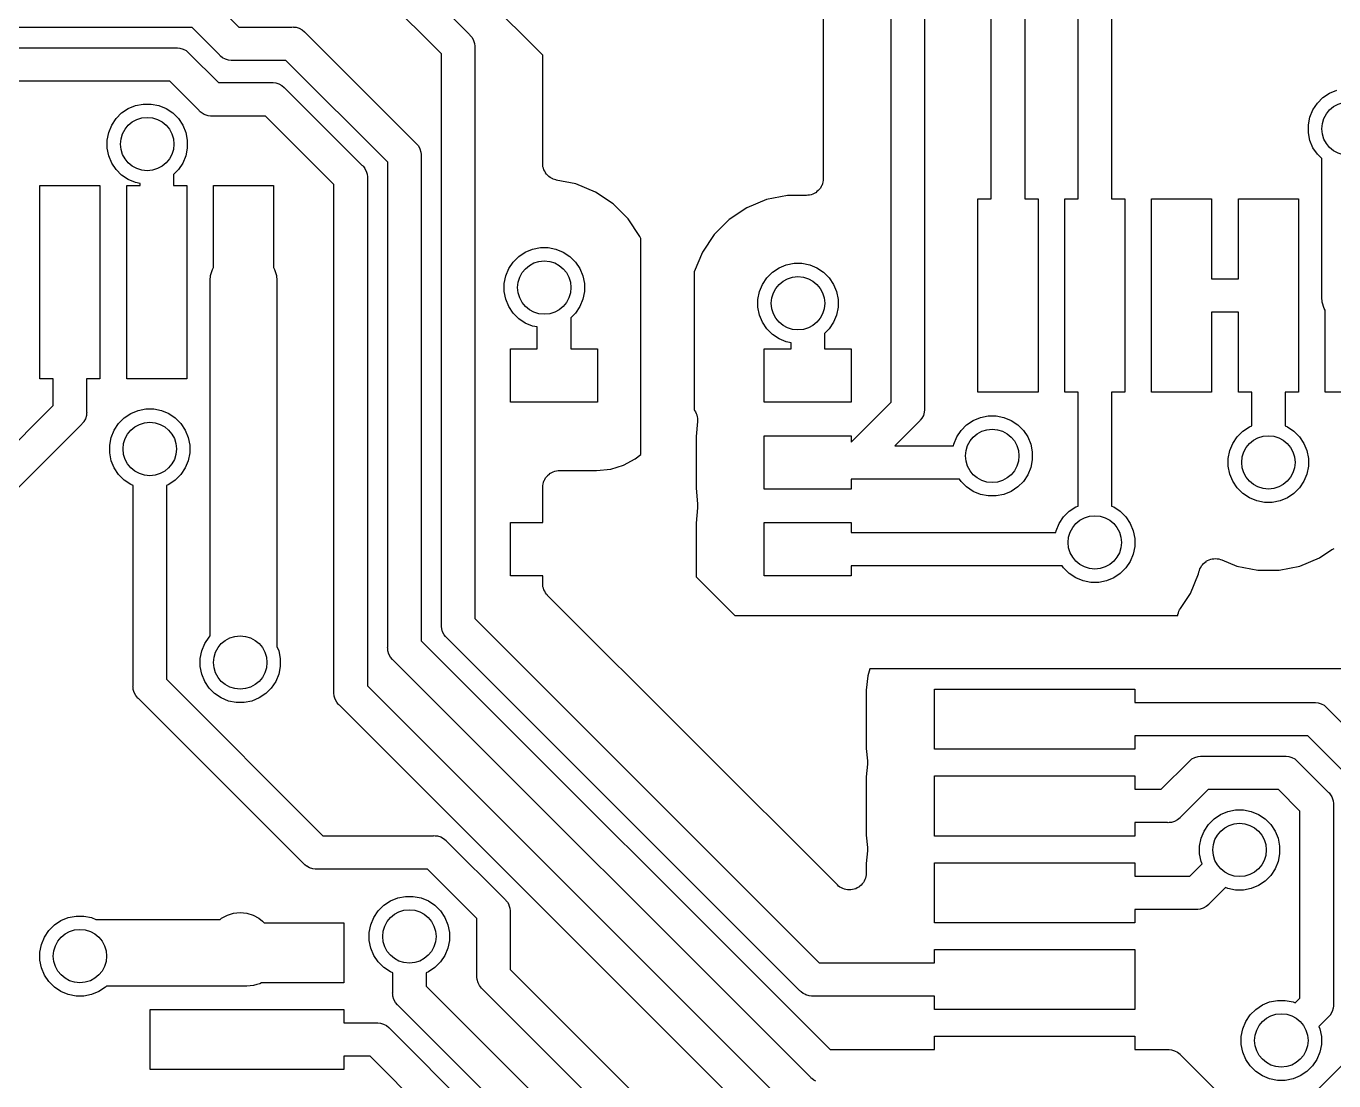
# Model space of a CAD drawing. Extents: x 3.61 to 7.55, y -5.8 to -3.38.
# Drawn here: x 5.0196 to 5.4051, y -4.7494 to -4.4382 of the extents above; entities that cross this region are included whole.
import ezdxf

# ---------------------------------------------------------------- set-up
doc = ezdxf.new("R2010")
doc.units = 0
doc.header["$MEASUREMENT"] = 0
doc.layers.add('BLACK', color=7, linetype='CONTINUOUS')

msp = doc.modelspace()

# ---------------------------------------------------------------- linework, layer by layer
at = {"layer": 'BLACK', "linetype": 'CONTINUOUS'}
for p, q in [((5.33957, -4.31398), (5.33957, -4.48917)), ((5.32972, -4.48917), (5.32972, -4.32406)), ((5.27461, -4.54914), (5.27461, -4.33668)), ((5.28445, -4.33489), (5.28445, -4.55094)), ((5.30413, -4.48917), (5.30413, -4.34381)), ((5.31398, -4.34201), (5.31398, -4.48917)), ((5.25461, -4.34704), (5.25461, -4.4832)), ((5.10387, -4.39433), (5.15025, -4.44071)), ((5.14202, -4.4464), (5.09818, -4.40256)), ((5.17186, -4.44677), (5.12666, -4.40157)), ((5.07417, -4.43043), (5.08225, -4.4385)), ((5.06848, -4.43866), (4.84586, -4.43866)), ((5.07656, -4.44673), (5.06848, -4.43866)), ((5.08225, -4.4385), (5.09794, -4.4385)), ((5.09794, -4.4385), (5.09818, -4.43848)), ((5.09818, -4.43848), (5.09842, -4.4385)), ((5.09842, -4.4385), (5.09843, -4.4385)), ((5.09843, -4.4385), (5.09915, -4.43857)), ((5.09915, -4.43857), (5.10008, -4.43886)), ((5.10008, -4.43886), (5.10093, -4.43931)), ((5.10093, -4.43931), (5.10168, -4.43993)), ((5.10168, -4.43993), (5.10183, -4.44011)), ((5.10183, -4.44011), (5.1344, -4.47268)), ((5.15025, -4.44071), (5.15043, -4.44087)), ((5.15043, -4.44087), (5.15059, -4.44105)), ((5.15059, -4.44105), (5.15059, -4.44105)), ((5.15059, -4.44105), (5.15079, -4.4413)), ((5.15079, -4.4413), (5.15105, -4.44161)), ((5.15105, -4.44161), (5.15151, -4.44247)), ((4.86146, -4.44466), (5.06372, -4.44466)), ((5.06372, -4.44466), (5.06396, -4.44463)), ((5.06396, -4.44463), (5.0642, -4.44466)), ((5.0642, -4.44466), (5.0642, -4.44466)), ((5.0642, -4.44466), (5.06492, -4.44473)), ((5.06492, -4.44473), (5.06585, -4.44501)), ((5.06585, -4.44501), (5.0667, -4.44547)), ((5.0667, -4.44547), (5.06745, -4.44608)), ((5.15151, -4.44247), (5.15179, -4.4434)), ((5.15179, -4.4434), (5.15186, -4.44412)), ((5.15186, -4.44412), (5.15186, -4.44412)), ((5.15186, -4.44412), (5.15188, -4.44436)), ((5.15188, -4.44436), (5.15186, -4.4446)), ((5.15186, -4.4446), (5.15186, -4.61302)), ((5.06745, -4.44608), (5.06761, -4.44627)), ((5.06761, -4.44627), (5.07625, -4.45491)), ((5.07671, -4.44692), (5.07656, -4.44673)), ((5.0769, -4.44707), (5.07671, -4.44692)), ((5.07746, -4.44754), (5.0769, -4.44707)), ((5.07832, -4.44799), (5.07746, -4.44754)), ((5.07924, -4.44827), (5.07832, -4.44799)), ((5.07997, -4.44834), (5.07924, -4.44827)), ((5.08021, -4.44837), (5.07997, -4.44834)), ((5.07997, -4.44834), (5.07997, -4.44834)), ((5.08045, -4.44834), (5.08021, -4.44837)), ((5.09615, -4.44834), (5.08045, -4.44834)), ((5.12617, -4.47837), (5.09615, -4.44834)), ((5.14202, -4.61481), (5.14202, -4.4464)), ((5.17186, -4.47873), (5.17186, -4.44677)), ((5.06192, -4.4545), (4.86598, -4.4545)), ((5.07056, -4.46314), (5.06192, -4.4545)), ((5.07625, -4.45491), (5.09195, -4.45491)), ((5.09195, -4.45491), (5.09219, -4.45489)), ((5.09219, -4.45489), (5.09243, -4.45491)), ((5.09243, -4.45491), (5.09243, -4.45491)), ((5.09243, -4.45491), (5.09315, -4.45499)), ((5.09315, -4.45499), (5.09408, -4.45527)), ((5.09408, -4.45527), (5.09494, -4.45572)), ((5.09494, -4.45572), (5.09569, -4.45634)), ((5.09569, -4.45634), (5.09584, -4.45653)), ((5.09584, -4.45653), (5.11856, -4.47925)), ((5.40027, -4.46097), (5.40192, -4.45933)), ((5.40192, -4.45933), (5.40385, -4.45804)), ((5.40385, -4.45804), (5.406, -4.45715)), ((5.04609, -4.4655), (5.04773, -4.46386)), ((5.04773, -4.46386), (5.04967, -4.46257)), ((5.04967, -4.46257), (5.05182, -4.46168)), ((5.05182, -4.46168), (5.0541, -4.46122)), ((5.0541, -4.46122), (5.05643, -4.46122)), ((5.05643, -4.46122), (5.05871, -4.46168)), ((5.05871, -4.46168), (5.06086, -4.46257)), ((5.06086, -4.46257), (5.06279, -4.46386)), ((5.06279, -4.46386), (5.06444, -4.4655)), ((5.07072, -4.46333), (5.07056, -4.46314)), ((5.0709, -4.46349), (5.07072, -4.46333)), ((5.07147, -4.46395), (5.0709, -4.46349)), ((5.07207, -4.46427), (5.07147, -4.46395)), ((5.07232, -4.4644), (5.07207, -4.46427)), ((5.07325, -4.46469), (5.07232, -4.4644)), ((5.07397, -4.46476), (5.07325, -4.46469)), ((5.07421, -4.46478), (5.07397, -4.46476)), ((5.07397, -4.46476), (5.07397, -4.46476)), ((5.07445, -4.46476), (5.07421, -4.46478)), ((5.09015, -4.46476), (5.07445, -4.46476)), ((5.11033, -4.48494), (5.09015, -4.46476)), ((5.39809, -4.46506), (5.39898, -4.46291)), ((5.39898, -4.46291), (5.40027, -4.46097)), ((5.04391, -4.46959), (5.0448, -4.46744)), ((5.0448, -4.46744), (5.04609, -4.4655)), ((5.06444, -4.4655), (5.06573, -4.46744)), ((5.06573, -4.46744), (5.06662, -4.46959)), ((5.39764, -4.46734), (5.39809, -4.46506)), ((5.39764, -4.46967), (5.39764, -4.46734)), ((5.04345, -4.47187), (5.04391, -4.46959)), ((5.04345, -4.4742), (5.04345, -4.47187)), ((5.06662, -4.46959), (5.06707, -4.47187)), ((5.06707, -4.47187), (5.06707, -4.4742)), ((5.39809, -4.47195), (5.39764, -4.46967)), ((5.39898, -4.4741), (5.39809, -4.47195)), ((5.04391, -4.47648), (5.04345, -4.4742)), ((5.06707, -4.4742), (5.06662, -4.47648)), ((5.1344, -4.47268), (5.13459, -4.47284)), ((5.13459, -4.47284), (5.13475, -4.47303)), ((5.13475, -4.47303), (5.13475, -4.47303)), ((5.13475, -4.47303), (5.13513, -4.47349)), ((5.13513, -4.47349), (5.13521, -4.47359)), ((5.13521, -4.47359), (5.13566, -4.47444)), ((5.13566, -4.47444), (5.13595, -4.47537)), ((5.13595, -4.47537), (5.13602, -4.47609)), ((5.13602, -4.47609), (5.13602, -4.47609)), ((5.13602, -4.47609), (5.13604, -4.47634)), ((5.13604, -4.47634), (5.13602, -4.47658)), ((5.40027, -4.47603), (5.39898, -4.4741)), ((5.40157, -4.47733), (5.40027, -4.47603)), ((5.0448, -4.47863), (5.04391, -4.47648)), ((5.04609, -4.48056), (5.0448, -4.47863)), ((5.06573, -4.47863), (5.06444, -4.48056)), ((5.06662, -4.47648), (5.06573, -4.47863)), ((5.11856, -4.47925), (5.11875, -4.4794)), ((5.11875, -4.4794), (5.1189, -4.47959)), ((5.1189, -4.47959), (5.1189, -4.47959)), ((5.1189, -4.47959), (5.11928, -4.48005)), ((5.11928, -4.48005), (5.11936, -4.48015)), ((5.11936, -4.48015), (5.11982, -4.48101)), ((5.12617, -4.62138), (5.12617, -4.47837)), ((5.13602, -4.47658), (5.13602, -4.61958)), ((5.17191, -4.47919), (5.17186, -4.47873)), ((5.17195, -4.47966), (5.17191, -4.47919)), ((5.17195, -4.47968), (5.17195, -4.47966)), ((5.17195, -4.4797), (5.17195, -4.47968)), ((5.17209, -4.48015), (5.17195, -4.4797)), ((5.17222, -4.4806), (5.17209, -4.48015)), ((5.40157, -4.5182), (5.40157, -4.47733)), ((5.04773, -4.48221), (5.04609, -4.48056)), ((5.04967, -4.4835), (5.04773, -4.48221)), ((5.05182, -4.48439), (5.04967, -4.4835)), ((5.06444, -4.48056), (5.06299, -4.48201)), ((5.06299, -4.48201), (5.06299, -4.48524)), ((5.11982, -4.48101), (5.1201, -4.48193)), ((5.1201, -4.48193), (5.12017, -4.48266)), ((5.12017, -4.48266), (5.12017, -4.48266)), ((5.12017, -4.48266), (5.1202, -4.4829)), ((5.1202, -4.4829), (5.12017, -4.48314)), ((5.12017, -4.48314), (5.12017, -4.6329)), ((5.17223, -4.48061), (5.17222, -4.4806)), ((5.17224, -4.48063), (5.17223, -4.48061)), ((5.17246, -4.48105), (5.17224, -4.48063)), ((5.17267, -4.48146), (5.17246, -4.48105)), ((5.17269, -4.48148), (5.17267, -4.48146)), ((5.17269, -4.4815), (5.17269, -4.48148)), ((5.17299, -4.48186), (5.17269, -4.4815)), ((5.17328, -4.48222), (5.17299, -4.48186)), ((5.1733, -4.48224), (5.17328, -4.48222)), ((5.17331, -4.48225), (5.1733, -4.48224)), ((5.17367, -4.48255), (5.17331, -4.48225)), ((5.17403, -4.48285), (5.17367, -4.48255)), ((5.17405, -4.48286), (5.17403, -4.48285)), ((5.17406, -4.48287), (5.17405, -4.48286)), ((5.17447, -4.4831), (5.17406, -4.48287)), ((5.17489, -4.48332), (5.17447, -4.4831)), ((5.1749, -4.48333), (5.17489, -4.48332)), ((5.17492, -4.48334), (5.1749, -4.48333)), ((5.17537, -4.48348), (5.17492, -4.48334)), ((5.17582, -4.48362), (5.17537, -4.48348)), ((5.17585, -4.48363), (5.17582, -4.48362)), ((5.17586, -4.48363), (5.17585, -4.48363)), ((5.17585, -4.48363), (5.17585, -4.48363)), ((5.17588, -4.48363), (5.17586, -4.48363)), ((5.18162, -4.48477), (5.17588, -4.48363)), ((5.25455, -4.48374), (5.2545, -4.48421)), ((5.25461, -4.48327), (5.25455, -4.48374)), ((5.25461, -4.4832), (5.25461, -4.48323)), ((5.25461, -4.48323), (5.25461, -4.48324)), ((5.25461, -4.48324), (5.25461, -4.48324)), ((5.25461, -4.48324), (5.25461, -4.48327)), ((5.02362, -4.54232), (5.02362, -4.48524)), ((5.02362, -4.48524), (5.04134, -4.48524)), ((5.04134, -4.48524), (5.04134, -4.54232)), ((5.04921, -4.54232), (5.04921, -4.48524)), ((5.04921, -4.48524), (5.05315, -4.48524)), ((5.05315, -4.48465), (5.05182, -4.48439)), ((5.05315, -4.48524), (5.05315, -4.48465)), ((5.06299, -4.48524), (5.06693, -4.48524)), ((5.06693, -4.48524), (5.06693, -4.54232)), ((5.0748, -4.50947), (5.0748, -4.48524)), ((5.0748, -4.48524), (5.09252, -4.48524)), ((5.09252, -4.48524), (5.09252, -4.50947)), ((5.11033, -4.6347), (5.11033, -4.48494)), ((5.18741, -4.48717), (5.18162, -4.48477)), ((5.19262, -4.49065), (5.18741, -4.48717)), ((5.25148, -4.48784), (5.25103, -4.48797)), ((5.25149, -4.48783), (5.25148, -4.48784)), ((5.25151, -4.48782), (5.25149, -4.48783)), ((5.25193, -4.4876), (5.25151, -4.48782)), ((5.25234, -4.48738), (5.25193, -4.4876)), ((5.25236, -4.48737), (5.25234, -4.48738)), ((5.25237, -4.48737), (5.25236, -4.48737)), ((5.25274, -4.48707), (5.25237, -4.48737)), ((5.2531, -4.48677), (5.25274, -4.48707)), ((5.25312, -4.48676), (5.2531, -4.48677)), ((5.25313, -4.48675), (5.25312, -4.48676)), ((5.25343, -4.48639), (5.25313, -4.48675)), ((5.25373, -4.48603), (5.25343, -4.48639)), ((5.25374, -4.48601), (5.25373, -4.48603)), ((5.25375, -4.486), (5.25374, -4.48601)), ((5.25398, -4.48558), (5.25375, -4.486)), ((5.2542, -4.48517), (5.25398, -4.48558)), ((5.25421, -4.48515), (5.2542, -4.48517)), ((5.25422, -4.48514), (5.25421, -4.48515)), ((5.25435, -4.48469), (5.25422, -4.48514)), ((5.2545, -4.48424), (5.25435, -4.48469)), ((5.2545, -4.48421), (5.2545, -4.48422)), ((5.2545, -4.48422), (5.2545, -4.48424)), ((5.19705, -4.49508), (5.19262, -4.49065)), ((5.23786, -4.48942), (5.23207, -4.49182)), ((5.24401, -4.4882), (5.23786, -4.48942)), ((5.24961, -4.4882), (5.24401, -4.4882)), ((5.25008, -4.48815), (5.24961, -4.4882)), ((5.25054, -4.48811), (5.25008, -4.48815)), ((5.25056, -4.48811), (5.25054, -4.48811)), ((5.25058, -4.48811), (5.25056, -4.48811)), ((5.25103, -4.48797), (5.25058, -4.48811)), ((5.3002, -4.54626), (5.3002, -4.48917)), ((5.3002, -4.48917), (5.30413, -4.48917)), ((5.31398, -4.48917), (5.31791, -4.48917)), ((5.31791, -4.48917), (5.31791, -4.54626)), ((5.32579, -4.54626), (5.32579, -4.48917)), ((5.32579, -4.48917), (5.32972, -4.48917)), ((5.33957, -4.48917), (5.3435, -4.48917)), ((5.3435, -4.48917), (5.3435, -4.54626)), ((5.35138, -4.54626), (5.35138, -4.48917)), ((5.35138, -4.48917), (5.36909, -4.48917)), ((5.36909, -4.48917), (5.36909, -4.5128)), ((5.37697, -4.5128), (5.37697, -4.48917)), ((5.37697, -4.48917), (5.39469, -4.48917)), ((5.39469, -4.48917), (5.39469, -4.54626)), ((5.20053, -4.50029), (5.19705, -4.49508)), ((5.22686, -4.4953), (5.22243, -4.49973)), ((5.23207, -4.49182), (5.22686, -4.4953)), ((5.20079, -4.50092), (5.20053, -4.50029)), ((5.20079, -4.56458), (5.20079, -4.50092)), ((5.22243, -4.49973), (5.21895, -4.50494)), ((5.16316, -4.50783), (5.16481, -4.50619)), ((5.16481, -4.50619), (5.16674, -4.50489)), ((5.16674, -4.50489), (5.16889, -4.504)), ((5.16889, -4.504), (5.17118, -4.50355)), ((5.17118, -4.50355), (5.1735, -4.50355)), ((5.1735, -4.50355), (5.17578, -4.504)), ((5.17578, -4.504), (5.17793, -4.50489)), ((5.17793, -4.50489), (5.17987, -4.50619)), ((5.17987, -4.50619), (5.18151, -4.50783)), ((5.21895, -4.50494), (5.21655, -4.51073)), ((5.07396, -4.51185), (5.07452, -4.50999)), ((5.07452, -4.50999), (5.0748, -4.50947)), ((5.09252, -4.50947), (5.0928, -4.50999)), ((5.0928, -4.50999), (5.09336, -4.51185)), ((5.16098, -4.51192), (5.16187, -4.50977)), ((5.16187, -4.50977), (5.16316, -4.50783)), ((5.18151, -4.50783), (5.18281, -4.50977)), ((5.18281, -4.50977), (5.1837, -4.51192)), ((5.21655, -4.51073), (5.21654, -4.51082)), ((5.21654, -4.51082), (5.21654, -4.55142)), ((5.23797, -4.51248), (5.23961, -4.51084)), ((5.23961, -4.51084), (5.24155, -4.50954)), ((5.24155, -4.50954), (5.2437, -4.50865)), ((5.2437, -4.50865), (5.24598, -4.5082)), ((5.24598, -4.5082), (5.24831, -4.5082)), ((5.24831, -4.5082), (5.25059, -4.50865)), ((5.25059, -4.50865), (5.25274, -4.50954)), ((5.25274, -4.50954), (5.25467, -4.51084)), ((5.25467, -4.51084), (5.25632, -4.51248)), ((5.07382, -4.5133), (5.07396, -4.51185)), ((5.07382, -4.61814), (5.07382, -4.5133)), ((5.09336, -4.51185), (5.0935, -4.5133)), ((5.0935, -4.5133), (5.0935, -4.62126)), ((5.16053, -4.5142), (5.16098, -4.51192)), ((5.16053, -4.51652), (5.16053, -4.5142)), ((5.1837, -4.51192), (5.18415, -4.5142)), ((5.18415, -4.5142), (5.18415, -4.51652)), ((5.23578, -4.51657), (5.23668, -4.51442)), ((5.23668, -4.51442), (5.23797, -4.51248)), ((5.25632, -4.51248), (5.25761, -4.51442)), ((5.25761, -4.51442), (5.2585, -4.51657)), ((5.36909, -4.5128), (5.37697, -4.5128)), ((5.16098, -4.51881), (5.16053, -4.51652)), ((5.18415, -4.51652), (5.1837, -4.51881)), ((5.23533, -4.51885), (5.23578, -4.51657)), ((5.2585, -4.51657), (5.25895, -4.51885)), ((5.40172, -4.51965), (5.40157, -4.5182)), ((5.16187, -4.52096), (5.16098, -4.51881)), ((5.16316, -4.52289), (5.16187, -4.52096)), ((5.18281, -4.52096), (5.18151, -4.52289)), ((5.1837, -4.51881), (5.18281, -4.52096)), ((5.23533, -4.52117), (5.23533, -4.51885)), ((5.23578, -4.52346), (5.23533, -4.52117)), ((5.25895, -4.52117), (5.2585, -4.52346)), ((5.25895, -4.51885), (5.25895, -4.52117)), ((5.40228, -4.5215), (5.40172, -4.51965)), ((5.40256, -4.52202), (5.40228, -4.5215)), ((5.40256, -4.54626), (5.40256, -4.52202)), ((5.16481, -4.52454), (5.16316, -4.52289)), ((5.16674, -4.52583), (5.16481, -4.52454)), ((5.16889, -4.52672), (5.16674, -4.52583)), ((5.18151, -4.52289), (5.18012, -4.52429)), ((5.18012, -4.52429), (5.18012, -4.53346)), ((5.23668, -4.52561), (5.23578, -4.52346)), ((5.23797, -4.52754), (5.23668, -4.52561)), ((5.25761, -4.52561), (5.25632, -4.52754)), ((5.2585, -4.52346), (5.25761, -4.52561)), ((5.37697, -4.52264), (5.36909, -4.52264)), ((5.36909, -4.52264), (5.36909, -4.54626)), ((5.37697, -4.54626), (5.37697, -4.52264)), ((5.17028, -4.52699), (5.16889, -4.52672)), ((5.17028, -4.53346), (5.17028, -4.52699)), ((5.23961, -4.52919), (5.23797, -4.52754)), ((5.24155, -4.53048), (5.23961, -4.52919)), ((5.25632, -4.52754), (5.25492, -4.52894)), ((5.25492, -4.52894), (5.25492, -4.53346)), ((5.1624, -4.54921), (5.1624, -4.53346)), ((5.1624, -4.53346), (5.17028, -4.53346)), ((5.18012, -4.53346), (5.18799, -4.53346)), ((5.18799, -4.53346), (5.18799, -4.54921)), ((5.2372, -4.54921), (5.2372, -4.53346)), ((5.2372, -4.53346), (5.24508, -4.53346)), ((5.2437, -4.53137), (5.24155, -4.53048)), ((5.24508, -4.53164), (5.2437, -4.53137)), ((5.24508, -4.53346), (5.24508, -4.53164)), ((5.25492, -4.53346), (5.2628, -4.53346)), ((5.2628, -4.53346), (5.2628, -4.54921)), ((5.02756, -4.54232), (5.02362, -4.54232)), ((5.02756, -4.55013), (5.02756, -4.54232)), ((5.04134, -4.54232), (5.0374, -4.54232)), ((5.0374, -4.54232), (5.0374, -4.55192)), ((5.06693, -4.54232), (5.04921, -4.54232)), ((5.18799, -4.54921), (5.1624, -4.54921)), ((5.2628, -4.54921), (5.2372, -4.54921)), ((5.2628, -4.56095), (5.27461, -4.54914)), ((5.31791, -4.54626), (5.3002, -4.54626)), ((5.32972, -4.54626), (5.32579, -4.54626)), ((5.32972, -4.5785), (5.32972, -4.54626)), ((5.3435, -4.54626), (5.33957, -4.54626)), ((5.33957, -4.54626), (5.33957, -4.57981)), ((5.36909, -4.54626), (5.35138, -4.54626)), ((5.38091, -4.54626), (5.37697, -4.54626)), ((5.38091, -4.55618), (5.38091, -4.54626)), ((5.39469, -4.54626), (5.39075, -4.54626)), ((5.39075, -4.54626), (5.39075, -4.55618)), ((5.42028, -4.54626), (5.40256, -4.54626)), ((4.97307, -4.60462), (5.02756, -4.55013)), ((5.03733, -4.55313), (5.03705, -4.55406)), ((5.0374, -4.55241), (5.03733, -4.55313)), ((5.0374, -4.55192), (5.03743, -4.55217)), ((5.03743, -4.55217), (5.0374, -4.55241)), ((5.0374, -4.55241), (5.0374, -4.55241)), ((5.04848, -4.55382), (5.05041, -4.55253)), ((5.05041, -4.55253), (5.05256, -4.55163)), ((5.05256, -4.55163), (5.05484, -4.55118)), ((5.05484, -4.55118), (5.05717, -4.55118)), ((5.05717, -4.55118), (5.05945, -4.55163)), ((5.05945, -4.55163), (5.0616, -4.55253)), ((5.0616, -4.55253), (5.06354, -4.55382)), ((5.21654, -4.55142), (5.21667, -4.55163)), ((5.21667, -4.55163), (5.21696, -4.55206)), ((5.21696, -4.55206), (5.21696, -4.55206)), ((5.21696, -4.55206), (5.21696, -4.55206)), ((5.21696, -4.55206), (5.21715, -4.55254)), ((5.21715, -4.55254), (5.21733, -4.55296)), ((5.21733, -4.55296), (5.21733, -4.55296)), ((5.21733, -4.55296), (5.21733, -4.55297)), ((5.21733, -4.55297), (5.21743, -4.55347)), ((5.2841, -4.55307), (5.28364, -4.55393)), ((5.28438, -4.55215), (5.2841, -4.55307)), ((5.28445, -4.55142), (5.28438, -4.55215)), ((5.28445, -4.55094), (5.28447, -4.55118)), ((5.28447, -4.55118), (5.28445, -4.55142)), ((5.28445, -4.55142), (5.28445, -4.55142)), ((5.30096, -4.55367), (5.30324, -4.55321)), ((5.30324, -4.55321), (5.30556, -4.55321)), ((5.30556, -4.55321), (5.30785, -4.55367)), ((5.03579, -4.55582), (4.9813, -4.61031)), ((5.03598, -4.55566), (5.03579, -4.55582)), ((5.03613, -4.55547), (5.03598, -4.55566)), ((5.03654, -4.55498), (5.03613, -4.55547)), ((5.03613, -4.55547), (5.03613, -4.55547)), ((5.03659, -4.55491), (5.03654, -4.55498)), ((5.03705, -4.55406), (5.03659, -4.55491)), ((5.04554, -4.5574), (5.04683, -4.55546)), ((5.04683, -4.55546), (5.04848, -4.55382)), ((5.06354, -4.55382), (5.06518, -4.55546)), ((5.06518, -4.55546), (5.06647, -4.5574)), ((5.21752, -4.5549), (5.21708, -4.5593)), ((5.21743, -4.55347), (5.21752, -4.55392)), ((5.21752, -4.55392), (5.21752, -4.55392)), ((5.21752, -4.55392), (5.21752, -4.55392)), ((5.21752, -4.55392), (5.21752, -4.55439)), ((5.21752, -4.55439), (5.21752, -4.5549)), ((5.28284, -4.55483), (5.27566, -4.56201)), ((5.28302, -4.55468), (5.28284, -4.55483)), ((5.28318, -4.55449), (5.28302, -4.55468)), ((5.28364, -4.55393), (5.28318, -4.55449)), ((5.28318, -4.55449), (5.28318, -4.55449)), ((5.28364, -4.55393), (5.28364, -4.55393)), ((5.29523, -4.5575), (5.29687, -4.55585)), ((5.29687, -4.55585), (5.29881, -4.55456)), ((5.29881, -4.55456), (5.30096, -4.55367)), ((5.30785, -4.55367), (5.31, -4.55456)), ((5.31, -4.55456), (5.31193, -4.55585)), ((5.31193, -4.55585), (5.31358, -4.5575)), ((5.3783, -4.55775), (5.38023, -4.55646)), ((5.38023, -4.55646), (5.38091, -4.55618)), ((5.39075, -4.55618), (5.39142, -4.55646)), ((5.39142, -4.55646), (5.39336, -4.55775)), ((5.0442, -4.56183), (5.04465, -4.55955)), ((5.04465, -4.55955), (5.04554, -4.5574)), ((5.06647, -4.5574), (5.06736, -4.55955)), ((5.06736, -4.55955), (5.06782, -4.56183)), ((5.21708, -4.5593), (5.21708, -4.57456)), ((5.2372, -4.5748), (5.2372, -4.55906)), ((5.2372, -4.55906), (5.2628, -4.55906)), ((5.2628, -4.55906), (5.2628, -4.56095)), ((5.29304, -4.56158), (5.29393, -4.55943)), ((5.29393, -4.55943), (5.29523, -4.5575)), ((5.31358, -4.5575), (5.31487, -4.55943)), ((5.31487, -4.55943), (5.31576, -4.56158)), ((5.37536, -4.56133), (5.37665, -4.5594)), ((5.37665, -4.5594), (5.3783, -4.55775)), ((5.39336, -4.55775), (5.395, -4.5594)), ((5.395, -4.5594), (5.39629, -4.56133)), ((5.0442, -4.56416), (5.0442, -4.56183)), ((5.04465, -4.56644), (5.0442, -4.56416)), ((5.06782, -4.56416), (5.06736, -4.56644)), ((5.06782, -4.56183), (5.06782, -4.56416)), ((5.19916, -4.56592), (5.20079, -4.56458)), ((5.27566, -4.56201), (5.29296, -4.56201)), ((5.29296, -4.56201), (5.29304, -4.56158)), ((5.31576, -4.56158), (5.31621, -4.56386)), ((5.31621, -4.56386), (5.31621, -4.56619)), ((5.37402, -4.56577), (5.37447, -4.56348)), ((5.37447, -4.56348), (5.37536, -4.56133)), ((5.39629, -4.56133), (5.39718, -4.56348)), ((5.39718, -4.56348), (5.39764, -4.56577)), ((5.04554, -4.56859), (5.04465, -4.56644)), ((5.04683, -4.57052), (5.04554, -4.56859)), ((5.06647, -4.56859), (5.06518, -4.57052)), ((5.06736, -4.56644), (5.06647, -4.56859)), ((5.19191, -4.56892), (5.19568, -4.56778)), ((5.19568, -4.56778), (5.19916, -4.56592)), ((5.31576, -4.56847), (5.31487, -4.57062)), ((5.31621, -4.56619), (5.31576, -4.56847)), ((5.37402, -4.56809), (5.37402, -4.56577)), ((5.37447, -4.57037), (5.37402, -4.56809)), ((5.39764, -4.56809), (5.39718, -4.57037)), ((5.39764, -4.56577), (5.39764, -4.56809)), ((5.04848, -4.57217), (5.04683, -4.57052)), ((5.05041, -4.57346), (5.04848, -4.57217)), ((5.06354, -4.57217), (5.0616, -4.57346)), ((5.06518, -4.57052), (5.06354, -4.57217)), ((5.17211, -4.57285), (5.17225, -4.5724)), ((5.17225, -4.5724), (5.17226, -4.57238)), ((5.17226, -4.57236), (5.17249, -4.57195)), ((5.17226, -4.57238), (5.17226, -4.57236)), ((5.17249, -4.57195), (5.17271, -4.57154)), ((5.17271, -4.57154), (5.17273, -4.57152)), ((5.17273, -4.57151), (5.17304, -4.57115)), ((5.17273, -4.57152), (5.17273, -4.57151)), ((5.17304, -4.57115), (5.17334, -4.57079)), ((5.17334, -4.57079), (5.17335, -4.57077)), ((5.17335, -4.57077), (5.17336, -4.57076)), ((5.17336, -4.57076), (5.17373, -4.57047)), ((5.17373, -4.57047), (5.17409, -4.57017)), ((5.17409, -4.57017), (5.17411, -4.57016)), ((5.17411, -4.57016), (5.17412, -4.57015)), ((5.17412, -4.57015), (5.17454, -4.56993)), ((5.17454, -4.56993), (5.17495, -4.56971)), ((5.17495, -4.56971), (5.17497, -4.56971)), ((5.17497, -4.56971), (5.17499, -4.5697)), ((5.17499, -4.5697), (5.17544, -4.56957)), ((5.17544, -4.56957), (5.17589, -4.56943)), ((5.17589, -4.56943), (5.17591, -4.56943)), ((5.17591, -4.56943), (5.17592, -4.56942)), ((5.17592, -4.56942), (5.17639, -4.56938)), ((5.17639, -4.56938), (5.17686, -4.56933)), ((5.17686, -4.56933), (5.18775, -4.56933)), ((5.18775, -4.56933), (5.19191, -4.56892)), ((5.26354, -4.57185), (5.2628, -4.57185)), ((5.2628, -4.57185), (5.2628, -4.5748)), ((5.26378, -4.57187), (5.26354, -4.57185)), ((5.26402, -4.57185), (5.26378, -4.57187)), ((5.29476, -4.57185), (5.26402, -4.57185)), ((5.29523, -4.57255), (5.29476, -4.57185)), ((5.29687, -4.5742), (5.29523, -4.57255)), ((5.31358, -4.57255), (5.31193, -4.5742)), ((5.31487, -4.57062), (5.31358, -4.57255)), ((5.37536, -4.57252), (5.37447, -4.57037)), ((5.37665, -4.57446), (5.37536, -4.57252)), ((5.39629, -4.57252), (5.395, -4.57446)), ((5.39718, -4.57037), (5.39629, -4.57252)), ((5.05109, -4.57374), (5.05041, -4.57346)), ((5.05109, -4.57994), (5.05109, -4.57374)), ((5.0616, -4.57346), (5.06093, -4.57374)), ((5.06093, -4.57374), (5.06093, -4.63092)), ((5.17186, -4.57426), (5.17191, -4.57379)), ((5.17186, -4.5743), (5.17186, -4.57426)), ((5.17186, -4.57433), (5.17186, -4.5743)), ((5.17186, -4.5743), (5.17186, -4.5743)), ((5.17186, -4.5743), (5.17186, -4.5743)), ((5.17186, -4.58465), (5.17186, -4.57433)), ((5.17191, -4.57379), (5.17196, -4.57333)), ((5.17196, -4.57333), (5.17197, -4.57331)), ((5.17197, -4.57329), (5.17211, -4.57285)), ((5.17197, -4.57331), (5.17197, -4.57329)), ((5.21708, -4.57456), (5.21754, -4.5792)), ((5.2628, -4.5748), (5.2372, -4.5748)), ((5.29881, -4.57549), (5.29687, -4.5742)), ((5.30096, -4.57638), (5.29881, -4.57549)), ((5.30324, -4.57684), (5.30096, -4.57638)), ((5.30785, -4.57638), (5.30556, -4.57684)), ((5.31, -4.57549), (5.30785, -4.57638)), ((5.31193, -4.5742), (5.31, -4.57549)), ((5.3783, -4.5761), (5.37665, -4.57446)), ((5.38023, -4.5774), (5.3783, -4.5761)), ((5.39336, -4.5761), (5.39142, -4.5774)), ((5.395, -4.57446), (5.39336, -4.5761)), ((5.05109, -4.63272), (5.05109, -4.57994)), ((5.05109, -4.57994), (5.05109, -4.57994)), ((5.21753, -4.58031), (5.21708, -4.58489)), ((5.21754, -4.58028), (5.21753, -4.58031)), ((5.21754, -4.5792), (5.21755, -4.57924)), ((5.21755, -4.58022), (5.21754, -4.58025)), ((5.21754, -4.58025), (5.21754, -4.58028)), ((5.21755, -4.57924), (5.21755, -4.57927)), ((5.21755, -4.57927), (5.21755, -4.5793)), ((5.21755, -4.5793), (5.21755, -4.57976)), ((5.21755, -4.57976), (5.21755, -4.58022)), ((5.30556, -4.57684), (5.30324, -4.57684)), ((5.32712, -4.58138), (5.32905, -4.58008)), ((5.32905, -4.58008), (5.32972, -4.57981)), ((5.32972, -4.57981), (5.32972, -4.5785)), ((5.32972, -4.5785), (5.32972, -4.5785)), ((5.33957, -4.57981), (5.34024, -4.58008)), ((5.34024, -4.58008), (5.34217, -4.58138)), ((5.38238, -4.57829), (5.38023, -4.5774)), ((5.38466, -4.57874), (5.38238, -4.57829)), ((5.38699, -4.57874), (5.38466, -4.57874)), ((5.38927, -4.57829), (5.38699, -4.57874)), ((5.39142, -4.5774), (5.38927, -4.57829)), ((5.32418, -4.58496), (5.32547, -4.58302)), ((5.32547, -4.58302), (5.32712, -4.58138)), ((5.34217, -4.58138), (5.34382, -4.58302)), ((5.34382, -4.58302), (5.34511, -4.58496)), ((5.1624, -4.60039), (5.1624, -4.58465)), ((5.1624, -4.58465), (5.17186, -4.58465)), ((5.21708, -4.58489), (5.21708, -4.60015)), ((5.2372, -4.60039), (5.2372, -4.58465)), ((5.2372, -4.58465), (5.2628, -4.58465)), ((5.2628, -4.58465), (5.2628, -4.5876)), ((5.2628, -4.5876), (5.32319, -4.5876)), ((5.32319, -4.5876), (5.32329, -4.58711)), ((5.32329, -4.58711), (5.32418, -4.58496)), ((5.34511, -4.58496), (5.346, -4.58711)), ((5.346, -4.58711), (5.34646, -4.58939)), ((5.34646, -4.59171), (5.346, -4.594)), ((5.34646, -4.58939), (5.34646, -4.59171)), ((5.346, -4.594), (5.34511, -4.59615)), ((5.36792, -4.59591), (5.36834, -4.59569)), ((5.36834, -4.59569), (5.36835, -4.59568)), ((5.36835, -4.59568), (5.36837, -4.59568)), ((5.36837, -4.59568), (5.36882, -4.59554)), ((5.36882, -4.59554), (5.36927, -4.59541)), ((5.36927, -4.59541), (5.36929, -4.59541)), ((5.36929, -4.59541), (5.3693, -4.5954)), ((5.3693, -4.5954), (5.36977, -4.59536)), ((5.36977, -4.59536), (5.37024, -4.59531)), ((5.37024, -4.59531), (5.37026, -4.59532)), ((5.37026, -4.59532), (5.37027, -4.59532)), ((5.37027, -4.59532), (5.37074, -4.59536)), ((5.37074, -4.59536), (5.37122, -4.59541)), ((5.37122, -4.59541), (5.37123, -4.59542)), ((5.37123, -4.59542), (5.37125, -4.59542)), ((5.37125, -4.59542), (5.37169, -4.59556)), ((5.37169, -4.59556), (5.37215, -4.5957)), ((5.37215, -4.5957), (5.37655, -4.59752)), ((5.39511, -4.59752), (5.40089, -4.59512)), ((5.40089, -4.59512), (5.40455, -4.59268)), ((5.40455, -4.59268), (5.4046, -4.59264)), ((5.4046, -4.59264), (5.40481, -4.59253)), ((5.40481, -4.59253), (5.40501, -4.59241)), ((5.40501, -4.59241), (5.40524, -4.59231)), ((5.32504, -4.59744), (5.2628, -4.59744)), ((5.2628, -4.59744), (5.2628, -4.60039)), ((5.32547, -4.59808), (5.32504, -4.59744)), ((5.32712, -4.59973), (5.32547, -4.59808)), ((5.32905, -4.60102), (5.32712, -4.59973)), ((5.34217, -4.59973), (5.34024, -4.60102)), ((5.34382, -4.59808), (5.34217, -4.59973)), ((5.34511, -4.59615), (5.34382, -4.59808)), ((5.36523, -4.59983), (5.36533, -4.59934)), ((5.36533, -4.59934), (5.36534, -4.5993)), ((5.36534, -4.5993), (5.36535, -4.59927)), ((5.36534, -4.5993), (5.36534, -4.5993)), ((5.36534, -4.5993), (5.36534, -4.5993)), ((5.36535, -4.59927), (5.36549, -4.59881)), ((5.36549, -4.59881), (5.36563, -4.59837)), ((5.36563, -4.59837), (5.36564, -4.59836)), ((5.36564, -4.59834), (5.36587, -4.59793)), ((5.36564, -4.59836), (5.36564, -4.59834)), ((5.36587, -4.59793), (5.3661, -4.59751)), ((5.3661, -4.59751), (5.36611, -4.5975)), ((5.36611, -4.59749), (5.36641, -4.59713)), ((5.36611, -4.5975), (5.36611, -4.59749)), ((5.36641, -4.59713), (5.36672, -4.59676)), ((5.36672, -4.59676), (5.36673, -4.59675)), ((5.36673, -4.59675), (5.36674, -4.59674)), ((5.36674, -4.59674), (5.3671, -4.59645)), ((5.3671, -4.59645), (5.36748, -4.59615)), ((5.36748, -4.59615), (5.36749, -4.59614)), ((5.36749, -4.59614), (5.3675, -4.59613)), ((5.3675, -4.59613), (5.36792, -4.59591)), ((5.37655, -4.59752), (5.38269, -4.59874)), ((5.38269, -4.59874), (5.38896, -4.59874)), ((5.38896, -4.59874), (5.39511, -4.59752)), ((5.17186, -4.60039), (5.1624, -4.60039)), ((5.17186, -4.60266), (5.17186, -4.60039)), ((5.1719, -4.60312), (5.17186, -4.60266)), ((5.17194, -4.60358), (5.1719, -4.60312)), ((5.17195, -4.60361), (5.17194, -4.60358)), ((5.21708, -4.60015), (5.21714, -4.60069)), ((5.21714, -4.60069), (5.22856, -4.61211)), ((5.2628, -4.60039), (5.2372, -4.60039)), ((5.3312, -4.60191), (5.32905, -4.60102)), ((5.33348, -4.60236), (5.3312, -4.60191)), ((5.33581, -4.60236), (5.33348, -4.60236)), ((5.33809, -4.60191), (5.33581, -4.60236)), ((5.34024, -4.60102), (5.33809, -4.60191)), ((5.36284, -4.60562), (5.36523, -4.59983)), ((5.17195, -4.60363), (5.17195, -4.60361)), ((5.17209, -4.60407), (5.17195, -4.60363)), ((5.17222, -4.60452), (5.17209, -4.60407)), ((5.17223, -4.60454), (5.17222, -4.60452)), ((5.17224, -4.60457), (5.17223, -4.60454)), ((5.17245, -4.60497), (5.17224, -4.60457)), ((5.17267, -4.60538), (5.17245, -4.60497)), ((5.17268, -4.6054), (5.17267, -4.60538)), ((5.17269, -4.60543), (5.17268, -4.6054)), ((5.17299, -4.60579), (5.17269, -4.60543)), ((5.17328, -4.60615), (5.17299, -4.60579)), ((5.17331, -4.60618), (5.17328, -4.60615)), ((5.17332, -4.6062), (5.17331, -4.60618)), ((5.17331, -4.60618), (5.17331, -4.60618)), ((5.17331, -4.60618), (5.17331, -4.60618)), ((5.25875, -4.69162), (5.17332, -4.6062)), ((5.3599, -4.61002), (5.36284, -4.60562)), ((5.3593, -4.61133), (5.35944, -4.61088)), ((5.35944, -4.61087), (5.35945, -4.61086)), ((5.35944, -4.61088), (5.35944, -4.61087)), ((5.35945, -4.61086), (5.35967, -4.61044)), ((5.35967, -4.61044), (5.3599, -4.61002)), ((5.14199, -4.61505), (5.14202, -4.61481)), ((5.14202, -4.6153), (5.14199, -4.61505)), ((5.15186, -4.61302), (5.25341, -4.71457)), ((5.22856, -4.61211), (5.35912, -4.61211)), ((5.35912, -4.61211), (5.35915, -4.61181)), ((5.35915, -4.61181), (5.35916, -4.6118)), ((5.35916, -4.61179), (5.3593, -4.61133)), ((5.35916, -4.6118), (5.35916, -4.61179)), ((5.07221, -4.62039), (5.0735, -4.61846)), ((5.0735, -4.61846), (5.07382, -4.61814)), ((5.14202, -4.61537), (5.14202, -4.6153)), ((5.14209, -4.61602), (5.14202, -4.61537)), ((5.14237, -4.61695), (5.14209, -4.61602)), ((5.14283, -4.6178), (5.14237, -4.61695)), ((5.14325, -4.61832), (5.14283, -4.6178)), ((5.14344, -4.61855), (5.14325, -4.61832)), ((5.14363, -4.61871), (5.14344, -4.61855)), ((5.24772, -4.7228), (5.14363, -4.61871)), ((5.07087, -4.62482), (5.07132, -4.62254)), ((5.07132, -4.62254), (5.07221, -4.62039)), ((5.0935, -4.62126), (5.09403, -4.62254)), ((5.09403, -4.62254), (5.09449, -4.62482)), ((5.12615, -4.62162), (5.12617, -4.62138)), ((5.12617, -4.62186), (5.12615, -4.62162)), ((5.12625, -4.62258), (5.12617, -4.62186)), ((5.12617, -4.62186), (5.12617, -4.62186)), ((5.12653, -4.62351), (5.12625, -4.62258)), ((5.13602, -4.61958), (5.2566, -4.74016)), ((5.07087, -4.62715), (5.07087, -4.62482)), ((5.09449, -4.62482), (5.09449, -4.62715)), ((5.12698, -4.62436), (5.12653, -4.62351)), ((5.1276, -4.62511), (5.12698, -4.62436)), ((5.12779, -4.62527), (5.1276, -4.62511)), ((5.25091, -4.74839), (5.12779, -4.62527)), ((5.07132, -4.62943), (5.07087, -4.62715)), ((5.07221, -4.63158), (5.07132, -4.62943)), ((5.09403, -4.62943), (5.09314, -4.63158)), ((5.09449, -4.62715), (5.09403, -4.62943)), ((5.26769, -4.62994), (5.26728, -4.6341)), ((5.26832, -4.62786), (5.26769, -4.62994)), ((5.4199, -4.62786), (5.26832, -4.62786)), ((5.05106, -4.63296), (5.05109, -4.63272)), ((5.05109, -4.6332), (5.05106, -4.63296)), ((5.05116, -4.63392), (5.05109, -4.6332)), ((5.05109, -4.6332), (5.05109, -4.6332)), ((5.05144, -4.63485), (5.05116, -4.63392)), ((5.06093, -4.63092), (5.10708, -4.67707)), ((5.0735, -4.63351), (5.07221, -4.63158)), ((5.07515, -4.63516), (5.0735, -4.63351)), ((5.09185, -4.63351), (5.09021, -4.63516)), ((5.09314, -4.63158), (5.09185, -4.63351)), ((5.12017, -4.6329), (5.25956, -4.77228)), ((5.26728, -4.6341), (5.26728, -4.65133)), ((5.2874, -4.65157), (5.2874, -4.63386)), ((5.2874, -4.63386), (5.34646, -4.63386)), ((5.34646, -4.63386), (5.34646, -4.6378)), ((5.0519, -4.63571), (5.05144, -4.63485)), ((5.05251, -4.63646), (5.0519, -4.63571)), ((5.0527, -4.63661), (5.05251, -4.63646)), ((5.10139, -4.6853), (5.0527, -4.63661)), ((5.07708, -4.63645), (5.07515, -4.63516)), ((5.07923, -4.63734), (5.07708, -4.63645)), ((5.08151, -4.6378), (5.07923, -4.63734)), ((5.08384, -4.6378), (5.08151, -4.6378)), ((5.08612, -4.63734), (5.08384, -4.6378)), ((5.08827, -4.63645), (5.08612, -4.63734)), ((5.09021, -4.63516), (5.08827, -4.63645)), ((5.11031, -4.63494), (5.11033, -4.6347)), ((5.11033, -4.63518), (5.11031, -4.63494)), ((5.11037, -4.6356), (5.11033, -4.63518)), ((5.1104, -4.6359), (5.11037, -4.6356)), ((5.11068, -4.63683), (5.1104, -4.6359)), ((5.11114, -4.63768), (5.11068, -4.63683)), ((5.1116, -4.63825), (5.11114, -4.63768)), ((5.11176, -4.63843), (5.1116, -4.63825)), ((5.34646, -4.6378), (5.39927, -4.6378)), ((5.39927, -4.6378), (5.39951, -4.63777)), ((5.39951, -4.63777), (5.39975, -4.6378)), ((5.39975, -4.6378), (5.39975, -4.6378)), ((5.39975, -4.6378), (5.40048, -4.63787)), ((5.40048, -4.63787), (5.4014, -4.63815)), ((5.4014, -4.63815), (5.40226, -4.6386)), ((5.11194, -4.63859), (5.11176, -4.63843)), ((5.2526, -4.77924), (5.11194, -4.63859)), ((5.40226, -4.6386), (5.40301, -4.63922)), ((5.40301, -4.63922), (5.40316, -4.63941)), ((5.40316, -4.63941), (5.41923, -4.65547)), ((5.39747, -4.64764), (5.34646, -4.64764)), ((5.34646, -4.64764), (5.34646, -4.65157)), ((5.411, -4.66116), (5.39747, -4.64764)), ((5.26728, -4.65133), (5.26764, -4.65502)), ((5.34646, -4.65157), (5.2874, -4.65157)), ((5.36508, -4.65371), (5.36581, -4.65364)), ((5.36581, -4.65364), (5.36605, -4.65361)), ((5.36581, -4.65364), (5.36581, -4.65364)), ((5.36605, -4.65361), (5.36629, -4.65364)), ((5.36629, -4.65364), (5.3906, -4.65364)), ((5.3906, -4.65364), (5.39084, -4.65361)), ((5.39084, -4.65361), (5.39108, -4.65364)), ((5.39108, -4.65364), (5.39108, -4.65364)), ((5.39108, -4.65364), (5.39181, -4.65371)), ((5.26764, -4.656), (5.26728, -4.65969)), ((5.26764, -4.65502), (5.26764, -4.65503)), ((5.26764, -4.65503), (5.26764, -4.65503)), ((5.26764, -4.65503), (5.26764, -4.65503)), ((5.26764, -4.65503), (5.26765, -4.65509)), ((5.26765, -4.65509), (5.26764, -4.65555)), ((5.26764, -4.65555), (5.26764, -4.656)), ((5.35426, -4.66339), (5.3624, -4.65525)), ((5.3624, -4.65525), (5.36255, -4.65506)), ((5.36255, -4.65506), (5.36285, -4.65481)), ((5.36285, -4.65481), (5.3633, -4.65445)), ((5.3633, -4.65445), (5.36415, -4.65399)), ((5.36415, -4.65399), (5.36418, -4.65398)), ((5.36418, -4.65398), (5.36508, -4.65371)), ((5.39181, -4.65371), (5.39274, -4.65399)), ((5.39274, -4.65399), (5.39359, -4.65445)), ((5.39359, -4.65445), (5.39434, -4.65506)), ((5.39434, -4.65506), (5.39449, -4.65525)), ((5.39449, -4.65525), (5.40338, -4.66414)), ((5.26728, -4.65969), (5.26728, -4.67692)), ((5.2874, -4.67717), (5.2874, -4.65945)), ((5.2874, -4.65945), (5.34646, -4.65945)), ((5.34646, -4.65945), (5.34646, -4.66339)), ((5.34646, -4.66339), (5.35426, -4.66339)), ((5.36809, -4.66348), (5.35995, -4.67162)), ((5.3888, -4.66348), (5.36809, -4.66348)), ((5.39515, -4.66983), (5.3888, -4.66348)), ((5.40338, -4.66414), (5.40357, -4.66429)), ((5.40357, -4.66429), (5.40373, -4.66448)), ((5.40373, -4.66448), (5.40419, -4.66504)), ((5.40419, -4.66504), (5.4045, -4.66564)), ((5.4045, -4.66564), (5.40464, -4.6659)), ((5.40464, -4.6659), (5.40492, -4.66683)), ((5.40492, -4.66683), (5.405, -4.66755)), ((5.405, -4.66755), (5.405, -4.66755)), ((5.405, -4.66755), (5.40502, -4.66779)), ((5.40502, -4.66779), (5.405, -4.66803)), ((5.405, -4.66803), (5.405, -4.7268)), ((5.35819, -4.67288), (5.35726, -4.67316)), ((5.35905, -4.67242), (5.35819, -4.67288)), ((5.3598, -4.6718), (5.35905, -4.67242)), ((5.35995, -4.67162), (5.3598, -4.6718)), ((5.36817, -4.67376), (5.36981, -4.67212)), ((5.36981, -4.67212), (5.37175, -4.67083)), ((5.37175, -4.67083), (5.3739, -4.66993)), ((5.3739, -4.66993), (5.37618, -4.66948)), ((5.37618, -4.66948), (5.37851, -4.66948)), ((5.37851, -4.66948), (5.38079, -4.66993)), ((5.38079, -4.66993), (5.38294, -4.67083)), ((5.38294, -4.67083), (5.38487, -4.67212)), ((5.38487, -4.67212), (5.38652, -4.67376)), ((5.39515, -4.72501), (5.39515, -4.66983)), ((5.35606, -4.67323), (5.34646, -4.67323)), ((5.34646, -4.67323), (5.34646, -4.67717)), ((5.3563, -4.67325), (5.35606, -4.67323)), ((5.35654, -4.67323), (5.3563, -4.67325)), ((5.35726, -4.67316), (5.35654, -4.67323)), ((5.35654, -4.67323), (5.35654, -4.67323)), ((5.36598, -4.67785), (5.36688, -4.6757)), ((5.36688, -4.6757), (5.36817, -4.67376)), ((5.38652, -4.67376), (5.38781, -4.6757)), ((5.38781, -4.6757), (5.3887, -4.67785)), ((5.10708, -4.67707), (5.13966, -4.67707)), ((5.13966, -4.67707), (5.1399, -4.67705)), ((5.1399, -4.67705), (5.14014, -4.67707)), ((5.14014, -4.67707), (5.14014, -4.67707)), ((5.14014, -4.67707), (5.14087, -4.67714)), ((5.14087, -4.67714), (5.14179, -4.67742)), ((5.14179, -4.67742), (5.14265, -4.67788)), ((5.14265, -4.67788), (5.1434, -4.6785)), ((5.1434, -4.6785), (5.14355, -4.67868)), ((5.14355, -4.67868), (5.16067, -4.6958)), ((5.26728, -4.67692), (5.26764, -4.68061)), ((5.26764, -4.68061), (5.26764, -4.68062)), ((5.26764, -4.68062), (5.26764, -4.68062)), ((5.26764, -4.68062), (5.26764, -4.68062)), ((5.26764, -4.68062), (5.26765, -4.68068)), ((5.26765, -4.68068), (5.26764, -4.68114)), ((5.34646, -4.67717), (5.2874, -4.67717)), ((5.36553, -4.68013), (5.36598, -4.67785)), ((5.36553, -4.68246), (5.36553, -4.68013)), ((5.3887, -4.67785), (5.38915, -4.68013)), ((5.38915, -4.68013), (5.38915, -4.68246)), ((5.26764, -4.68159), (5.26728, -4.68528)), ((5.26764, -4.68114), (5.26764, -4.68159)), ((5.36598, -4.68474), (5.36553, -4.68246)), ((5.38915, -4.68246), (5.3887, -4.68474)), ((5.10154, -4.68549), (5.10139, -4.6853)), ((5.10173, -4.68564), (5.10154, -4.68549)), ((5.10222, -4.68604), (5.10173, -4.68564)), ((5.10173, -4.68564), (5.10173, -4.68564)), ((5.10229, -4.6861), (5.10222, -4.68604)), ((5.10315, -4.68656), (5.10229, -4.6861)), ((5.10408, -4.68684), (5.10315, -4.68656)), ((5.1048, -4.68691), (5.10408, -4.68684)), ((5.10504, -4.68694), (5.1048, -4.68691)), ((5.1048, -4.68691), (5.1048, -4.68691)), ((5.10528, -4.68691), (5.10504, -4.68694)), ((5.13786, -4.68691), (5.10528, -4.68691)), ((5.15244, -4.70149), (5.13786, -4.68691)), ((5.26728, -4.68815), (5.26723, -4.68863)), ((5.26728, -4.68528), (5.26728, -4.68808)), ((5.26728, -4.68808), (5.26728, -4.68813)), ((5.26728, -4.68813), (5.26728, -4.68813)), ((5.26728, -4.68813), (5.26728, -4.68814)), ((5.26728, -4.68814), (5.26728, -4.68815)), ((5.2874, -4.70276), (5.2874, -4.68504)), ((5.2874, -4.68504), (5.34646, -4.68504)), ((5.34646, -4.68504), (5.34646, -4.68898)), ((5.3627, -4.68898), (5.36626, -4.68541)), ((5.36626, -4.68541), (5.36598, -4.68474)), ((5.38781, -4.68689), (5.38652, -4.68882)), ((5.3887, -4.68474), (5.38781, -4.68689)), ((5.25911, -4.69192), (5.25875, -4.69162)), ((5.25948, -4.69223), (5.25911, -4.69192)), ((5.25949, -4.69223), (5.25948, -4.69223)), ((5.2595, -4.69224), (5.25949, -4.69223)), ((5.25992, -4.69246), (5.2595, -4.69224)), ((5.26503, -4.69226), (5.26502, -4.69227)), ((5.2654, -4.69196), (5.26503, -4.69226)), ((5.26503, -4.69226), (5.26503, -4.69226)), ((5.26578, -4.69165), (5.2654, -4.69196)), ((5.26579, -4.69164), (5.26578, -4.69165)), ((5.26578, -4.69165), (5.26578, -4.69165)), ((5.26609, -4.69128), (5.26579, -4.69164)), ((5.26641, -4.69091), (5.26609, -4.69128)), ((5.26642, -4.69089), (5.26641, -4.6909)), ((5.26641, -4.6909), (5.26641, -4.69091)), ((5.26664, -4.69048), (5.26642, -4.69089)), ((5.26688, -4.69005), (5.26664, -4.69048)), ((5.26702, -4.68958), (5.26688, -4.69004)), ((5.26688, -4.69004), (5.26688, -4.69004)), ((5.26688, -4.69004), (5.26688, -4.69005)), ((5.26717, -4.68912), (5.26702, -4.68958)), ((5.26723, -4.68863), (5.26717, -4.6891)), ((5.26717, -4.6891), (5.26717, -4.68911)), ((5.26717, -4.68911), (5.26717, -4.68912)), ((5.34646, -4.68898), (5.3627, -4.68898)), ((5.38294, -4.69176), (5.38079, -4.69265)), ((5.38487, -4.69047), (5.38294, -4.69176)), ((5.38652, -4.68882), (5.38487, -4.69047)), ((5.12696, -4.69633), (5.12911, -4.69544)), ((5.12911, -4.69544), (5.1314, -4.69499)), ((5.1314, -4.69499), (5.13372, -4.69499)), ((5.13372, -4.69499), (5.136, -4.69544)), ((5.136, -4.69544), (5.13815, -4.69633)), ((5.16067, -4.6958), (5.16086, -4.69596)), ((5.16086, -4.69596), (5.16101, -4.69615)), ((5.26034, -4.69269), (5.25992, -4.69246)), ((5.26035, -4.69269), (5.26034, -4.69269)), ((5.26036, -4.6927), (5.26035, -4.69269)), ((5.26081, -4.69284), (5.26036, -4.6927)), ((5.26128, -4.69298), (5.26081, -4.69284)), ((5.26129, -4.69298), (5.26128, -4.69298)), ((5.26128, -4.69298), (5.26128, -4.69298)), ((5.26176, -4.69303), (5.26129, -4.69298)), ((5.26225, -4.69308), (5.26176, -4.69303)), ((5.26226, -4.69308), (5.26225, -4.69308)), ((5.26225, -4.69308), (5.26225, -4.69308)), ((5.26274, -4.69304), (5.26226, -4.69308)), ((5.26322, -4.69299), (5.26274, -4.69304)), ((5.26323, -4.69299), (5.26322, -4.69299)), ((5.26369, -4.69285), (5.26323, -4.69299)), ((5.26323, -4.69299), (5.26323, -4.69299)), ((5.26415, -4.69272), (5.26369, -4.69285)), ((5.26416, -4.69271), (5.26415, -4.69272)), ((5.26417, -4.69271), (5.26416, -4.69271)), ((5.26459, -4.69249), (5.26417, -4.69271)), ((5.26502, -4.69227), (5.26459, -4.69249)), ((5.37322, -4.69237), (5.36839, -4.69721)), ((5.3739, -4.69265), (5.37322, -4.69237)), ((5.37618, -4.6931), (5.3739, -4.69265)), ((5.37851, -4.6931), (5.37618, -4.6931)), ((5.38079, -4.69265), (5.37851, -4.6931)), ((5.07889, -4.70051), (5.08075, -4.69995)), ((5.08075, -4.69995), (5.08268, -4.69976)), ((5.08268, -4.69976), (5.08461, -4.69995)), ((5.08461, -4.69995), (5.08646, -4.70051)), ((5.12209, -4.7012), (5.12338, -4.69927)), ((5.12338, -4.69927), (5.12503, -4.69762)), ((5.12503, -4.69762), (5.12696, -4.69633)), ((5.13815, -4.69633), (5.14009, -4.69762)), ((5.14009, -4.69762), (5.14173, -4.69927)), ((5.14173, -4.69927), (5.14303, -4.7012)), ((5.16101, -4.69615), (5.16148, -4.69671)), ((5.16148, -4.69671), (5.16184, -4.69739)), ((5.16184, -4.69739), (5.16193, -4.69756)), ((5.16193, -4.69756), (5.16221, -4.69849)), ((5.16221, -4.69849), (5.16229, -4.69921)), ((5.16229, -4.69921), (5.16229, -4.69921)), ((5.16229, -4.69921), (5.16231, -4.69945)), ((5.16231, -4.69945), (5.16229, -4.6997)), ((5.16229, -4.6997), (5.16229, -4.71653)), ((5.3645, -4.69882), (5.34646, -4.69882)), ((5.34646, -4.69882), (5.34646, -4.70276)), ((5.36474, -4.69884), (5.3645, -4.69882)), ((5.36498, -4.69882), (5.36474, -4.69884)), ((5.3657, -4.69875), (5.36498, -4.69882)), ((5.36498, -4.69882), (5.36498, -4.69882)), ((5.36663, -4.69847), (5.3657, -4.69875)), ((5.36748, -4.69801), (5.36663, -4.69847)), ((5.36823, -4.69739), (5.36748, -4.69801)), ((5.36839, -4.69721), (5.36823, -4.69739)), ((5.02626, -4.70507), (5.0279, -4.70342)), ((5.0279, -4.70342), (5.02984, -4.70213)), ((5.02984, -4.70213), (5.03199, -4.70124)), ((5.03199, -4.70124), (5.03427, -4.70079)), ((5.03427, -4.70079), (5.0366, -4.70079)), ((5.0366, -4.70079), (5.03888, -4.70124)), ((5.03888, -4.70124), (5.04016, -4.70177)), ((5.04016, -4.70177), (5.07676, -4.70177)), ((5.07676, -4.70177), (5.07718, -4.70142)), ((5.07718, -4.70142), (5.07889, -4.70051)), ((5.08646, -4.70051), (5.08817, -4.70142)), ((5.08817, -4.70142), (5.0893, -4.70234)), ((5.0893, -4.70234), (5.08971, -4.70276)), ((5.08971, -4.70276), (5.11319, -4.70276)), ((5.11319, -4.70276), (5.11319, -4.72047)), ((5.12075, -4.70563), (5.1212, -4.70335)), ((5.1212, -4.70335), (5.12209, -4.7012)), ((5.14303, -4.7012), (5.14392, -4.70335)), ((5.14392, -4.70335), (5.14437, -4.70563)), ((5.15244, -4.71833), (5.15244, -4.70149)), ((5.34646, -4.70276), (5.2874, -4.70276)), ((5.02408, -4.70915), (5.02497, -4.707)), ((5.02497, -4.707), (5.02626, -4.70507)), ((5.12075, -4.70796), (5.12075, -4.70563)), ((5.14437, -4.70563), (5.14437, -4.70796)), ((5.02362, -4.71144), (5.02408, -4.70915)), ((5.02362, -4.71376), (5.02362, -4.71144)), ((5.1212, -4.71024), (5.12075, -4.70796)), ((5.12209, -4.71239), (5.1212, -4.71024)), ((5.14392, -4.71024), (5.14303, -4.71239)), ((5.14437, -4.70796), (5.14392, -4.71024)), ((5.2874, -4.71063), (5.34646, -4.71063)), ((5.2874, -4.71457), (5.2874, -4.71063)), ((5.34646, -4.71063), (5.34646, -4.72835)), ((5.02408, -4.71604), (5.02362, -4.71376)), ((5.12338, -4.71433), (5.12209, -4.71239)), ((5.12503, -4.71597), (5.12338, -4.71433)), ((5.14173, -4.71433), (5.14009, -4.71597)), ((5.14303, -4.71239), (5.14173, -4.71433)), ((5.25341, -4.71457), (5.2874, -4.71457)), ((5.02497, -4.71819), (5.02408, -4.71604)), ((5.02626, -4.72013), (5.02497, -4.71819)), ((5.12696, -4.71726), (5.12503, -4.71597)), ((5.12764, -4.71754), (5.12696, -4.71726)), ((5.12764, -4.72326), (5.12764, -4.71754)), ((5.13815, -4.71726), (5.13748, -4.71754)), ((5.13748, -4.71754), (5.13748, -4.72146)), ((5.14009, -4.71597), (5.13815, -4.71726)), ((5.15242, -4.71857), (5.15244, -4.71833)), ((5.15244, -4.71881), (5.15242, -4.71857)), ((5.15251, -4.71953), (5.15244, -4.71881)), ((5.15244, -4.71881), (5.15244, -4.71881)), ((5.16229, -4.71653), (5.28729, -4.84154)), ((5.0279, -4.72177), (5.02626, -4.72013)), ((5.02984, -4.72307), (5.0279, -4.72177)), ((5.03199, -4.72396), (5.02984, -4.72307)), ((5.04103, -4.72307), (5.03888, -4.72396)), ((5.04296, -4.72177), (5.04103, -4.72307)), ((5.04328, -4.72146), (5.04296, -4.72177)), ((5.08416, -4.72146), (5.04328, -4.72146)), ((5.08465, -4.7215), (5.08416, -4.72146)), ((5.08658, -4.72131), (5.08465, -4.7215)), ((5.08759, -4.72101), (5.08658, -4.72131)), ((5.08843, -4.72075), (5.08759, -4.72101)), ((5.08895, -4.72047), (5.08843, -4.72075)), ((5.11319, -4.72047), (5.08895, -4.72047)), ((5.13748, -4.72146), (5.2734, -4.85738)), ((5.1528, -4.72046), (5.15251, -4.71953)), ((5.15325, -4.72131), (5.1528, -4.72046)), ((5.15387, -4.72206), (5.15325, -4.72131)), ((5.15406, -4.72222), (5.15387, -4.72206)), ((5.2816, -4.84977), (5.15406, -4.72222)), ((5.24787, -4.72298), (5.24772, -4.7228)), ((5.24806, -4.72314), (5.24787, -4.72298)), ((5.03427, -4.72441), (5.03199, -4.72396)), ((5.0366, -4.72441), (5.03427, -4.72441)), ((5.03888, -4.72396), (5.0366, -4.72441)), ((5.12761, -4.7235), (5.12764, -4.72326)), ((5.12764, -4.72374), (5.12761, -4.7235)), ((5.12771, -4.72447), (5.12764, -4.72374)), ((5.12764, -4.72374), (5.12764, -4.72374)), ((5.12799, -4.72539), (5.12771, -4.72447)), ((5.12845, -4.72625), (5.12799, -4.72539)), ((5.12906, -4.727), (5.12845, -4.72625)), ((5.24862, -4.7236), (5.24806, -4.72314)), ((5.24916, -4.72388), (5.24862, -4.7236)), ((5.24948, -4.72406), (5.24916, -4.72388)), ((5.25041, -4.72434), (5.24948, -4.72406)), ((5.25113, -4.72441), (5.25041, -4.72434)), ((5.25137, -4.72443), (5.25113, -4.72441)), ((5.25113, -4.72441), (5.25113, -4.72441)), ((5.25161, -4.72441), (5.25137, -4.72443)), ((5.2874, -4.72441), (5.25161, -4.72441)), ((5.2874, -4.72835), (5.2874, -4.72441)), ((5.38405, -4.72701), (5.3862, -4.72612)), ((5.3862, -4.72612), (5.38848, -4.72567)), ((5.38848, -4.72567), (5.3908, -4.72567)), ((5.3908, -4.72567), (5.39309, -4.72612)), ((5.39309, -4.72612), (5.39376, -4.7264)), ((5.39376, -4.7264), (5.39515, -4.72501)), ((5.405, -4.7268), (5.40502, -4.72705)), ((5.0561, -4.74606), (5.0561, -4.72835)), ((5.0561, -4.72835), (5.11319, -4.72835)), ((5.11319, -4.72835), (5.11319, -4.73228)), ((5.12925, -4.72715), (5.12906, -4.727)), ((5.26771, -4.86561), (5.12925, -4.72715)), ((5.34646, -4.72835), (5.2874, -4.72835)), ((5.37917, -4.73189), (5.38047, -4.72995)), ((5.38047, -4.72995), (5.38211, -4.72831)), ((5.38211, -4.72831), (5.38405, -4.72701)), ((5.40338, -4.7307), (5.40072, -4.73336)), ((5.40357, -4.73054), (5.40338, -4.7307)), ((5.40373, -4.73036), (5.40357, -4.73054)), ((5.40411, -4.72989), (5.40373, -4.73036)), ((5.40373, -4.73036), (5.40373, -4.73036)), ((5.40419, -4.72979), (5.40411, -4.72989)), ((5.40464, -4.72894), (5.40419, -4.72979)), ((5.40492, -4.72801), (5.40464, -4.72894)), ((5.405, -4.72729), (5.40492, -4.72801)), ((5.40502, -4.72705), (5.405, -4.72729)), ((5.405, -4.72729), (5.405, -4.72729)), ((5.11319, -4.73228), (5.12279, -4.73228)), ((5.12279, -4.73228), (5.12303, -4.73226)), ((5.12303, -4.73226), (5.12327, -4.73228)), ((5.12327, -4.73228), (5.12327, -4.73228)), ((5.12327, -4.73228), (5.124, -4.73235)), ((5.124, -4.73235), (5.12492, -4.73264)), ((5.12492, -4.73264), (5.12578, -4.73309)), ((5.12578, -4.73309), (5.12653, -4.73371)), ((5.12653, -4.73371), (5.12668, -4.7339)), ((5.12668, -4.7339), (5.26601, -4.87322)), ((5.37783, -4.73632), (5.37828, -4.73403)), ((5.37828, -4.73403), (5.37917, -4.73189)), ((5.40072, -4.73336), (5.401, -4.73403)), ((5.401, -4.73403), (5.40145, -4.73632)), ((5.2874, -4.74016), (5.2874, -4.73622)), ((5.2874, -4.73622), (5.34646, -4.73622)), ((5.34646, -4.73622), (5.34646, -4.74016)), ((5.37783, -4.73864), (5.37783, -4.73632)), ((5.40145, -4.73632), (5.40145, -4.73864)), ((5.12099, -4.74213), (5.11319, -4.74213)), ((5.11319, -4.74213), (5.11319, -4.74606)), ((5.26032, -4.88145), (5.12099, -4.74213)), ((5.2566, -4.74016), (5.2874, -4.74016)), ((5.34646, -4.74016), (5.35606, -4.74016)), ((5.35606, -4.74016), (5.3563, -4.74013)), ((5.3563, -4.74013), (5.35654, -4.74016)), ((5.35654, -4.74016), (5.35654, -4.74016)), ((5.35654, -4.74016), (5.35726, -4.74023)), ((5.35726, -4.74023), (5.35819, -4.74051)), ((5.35819, -4.74051), (5.35905, -4.74097)), ((5.35905, -4.74097), (5.3598, -4.74158)), ((5.3598, -4.74158), (5.35995, -4.74177)), ((5.35995, -4.74177), (5.37615, -4.75797)), ((5.37828, -4.74092), (5.37783, -4.73864)), ((5.37917, -4.74307), (5.37828, -4.74092)), ((5.401, -4.74092), (5.40011, -4.74307)), ((5.40145, -4.73864), (5.401, -4.74092)), ((5.11319, -4.74606), (5.0561, -4.74606)), ((5.38047, -4.74501), (5.37917, -4.74307)), ((5.38211, -4.74665), (5.38047, -4.74501)), ((5.39434, -4.75797), (5.40804, -4.74427)), ((5.39882, -4.74501), (5.39717, -4.74665)), ((5.40011, -4.74307), (5.39882, -4.74501)), ((5.25106, -4.74858), (5.25091, -4.74839)), ((5.25125, -4.74873), (5.25106, -4.74858)), ((5.25181, -4.74919), (5.25125, -4.74873)), ((5.25244, -4.74953), (5.25181, -4.74919)), ((5.38405, -4.74795), (5.38211, -4.74665)), ((5.3862, -4.74884), (5.38405, -4.74795)), ((5.38848, -4.74929), (5.3862, -4.74884)), ((5.3908, -4.74929), (5.38848, -4.74929)), ((5.39309, -4.74884), (5.3908, -4.74929)), ((5.39524, -4.74795), (5.39309, -4.74884)), ((5.39717, -4.74665), (5.39524, -4.74795))]:
    msp.add_line(p, q, dxfattribs=at)
at = {"layer": 'BLACK'}
for centre in [(5.40945, -4.4685), (5.05526, -4.47303), (5.17234, -4.51536), (5.24714, -4.52001), (5.05601, -4.56299), (5.3044, -4.56502), (5.38583, -4.56693), (5.33465, -4.59055), (5.08268, -4.62598), (5.37734, -4.68129), (5.13256, -4.7068), (5.03543, -4.7126), (5.38964, -4.73748)]:
    msp.add_circle(centre, 0.00787, dxfattribs=at)

doc.saveas('drawing.dxf')
